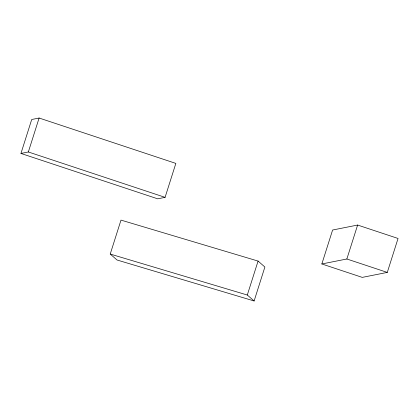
<?xml version="1.0" encoding="UTF-8"?>
<svg xmlns="http://www.w3.org/2000/svg" width="419" height="419" viewBox="0 0 419 419"><rect width="100%" height="100%" fill="white"/><g stroke="black" fill="none" stroke-linecap="round" stroke-linejoin="round"><path stroke-width="0.63" d="M20.95 153.443L31.718 119.499L39.114 118.027L175.849 163.405L165.081 197.349L157.68 198.821L20.95 153.443L28.345 151.977L165.081 197.349M28.345 151.977L39.114 118.027M110.228 254.055L120.997 220.106L258.073 261.074L264.887 267.023L254.118 300.973L117.042 260.005L110.228 254.055L247.304 295.023L254.118 300.973M247.304 295.023L258.073 261.074M321.839 263.97L332.607 230.021L357.622 225.045L398.05 238.463L387.282 272.413L362.262 277.383L321.839 263.97L346.853 258.994L387.282 272.413M346.853 258.994L357.622 225.045"/></g></svg>
